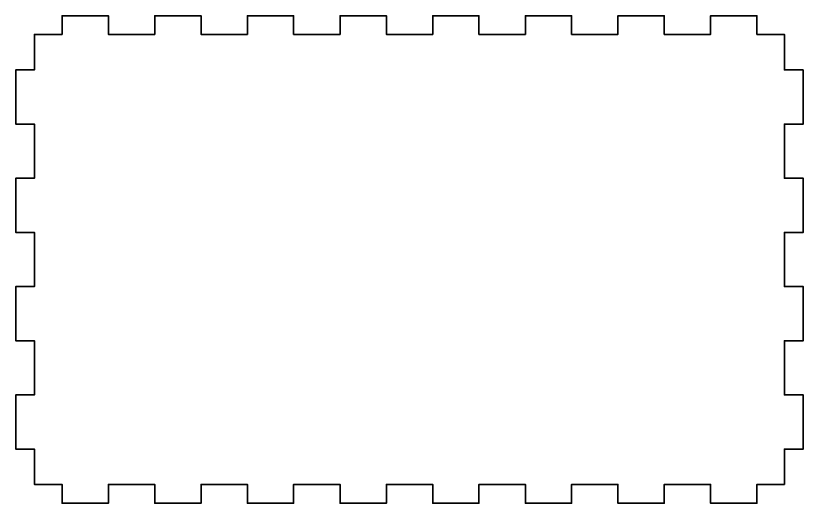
# Model space of a CAD drawing. Header units: inches. Extents: x -69 to 230, y -252 to -34.
# Drawn here: x 67.9 to 201.3, y -251.6 to -169 of the extents above; entities that cross this region are included whole.
import ezdxf

# ---------------------------------------------------------------- set-up
doc = ezdxf.new("R2010")
doc.units = ezdxf.units.IN
doc.header["$MEASUREMENT"] = 0
doc.layers.add('Camada 1', color=7, linetype='Continuous')

msp = doc.modelspace()

# ---------------------------------------------------------------- linework, layer by layer
at = {"layer": 'Camada 1', "color": 7, "lineweight": 35, "true_color": 0xffffff}
msp.add_lwpolyline([(201.3, -178.22), (201.3, -187.39), (198.12, -187.39), (198.12, -196.56), (201.3, -196.56), (201.3, -205.73), (198.12, -205.73), (198.12, -214.91), (201.3, -214.91), (201.3, -224.08), (198.12, -224.08), (198.12, -233.25), (201.3, -233.25), (201.3, -242.42), (198.12, -242.42), (198.12, -248.42), (193.46, -248.42), (193.46, -251.6), (185.61, -251.6), (185.61, -248.42), (177.77, -248.42), (177.77, -251.6), (169.92, -251.6), (169.92, -248.42), (162.08, -248.42), (162.08, -251.6), (154.24, -251.6), (154.24, -248.42), (146.39, -248.42), (146.39, -251.6), (138.55, -251.6), (138.55, -248.42), (130.71, -248.42), (130.71, -251.6), (122.86, -251.6), (122.86, -248.42), (115.01, -248.42), (115.01, -251.6), (107.17, -251.6), (107.17, -248.42), (99.33, -248.42), (99.33, -251.6), (91.48, -251.6), (91.48, -248.42), (83.64, -248.42), (83.64, -251.6), (75.8, -251.6), (75.8, -248.42), (71.12, -248.42), (71.12, -242.42), (67.95, -242.42), (67.95, -233.25), (71.12, -233.25), (71.12, -224.08), (67.95, -224.08), (67.95, -214.91), (71.12, -214.91), (71.12, -205.73), (67.95, -205.73), (67.95, -196.56), (71.12, -196.56), (71.12, -187.39), (67.95, -187.39), (67.95, -178.22), (71.12, -178.22), (71.12, -172.22), (75.8, -172.22), (75.8, -169.05), (83.64, -169.05), (83.64, -172.22), (91.48, -172.22), (91.48, -169.05), (99.33, -169.05), (99.33, -172.22), (107.17, -172.22), (107.17, -169.05), (115.01, -169.05), (115.01, -172.22), (122.86, -172.22), (122.86, -169.05), (130.71, -169.05), (130.71, -172.22), (138.55, -172.22), (138.55, -169.05), (146.39, -169.05), (146.39, -172.22), (154.24, -172.22), (154.24, -169.05), (162.08, -169.05), (162.08, -172.22), (169.92, -172.22), (169.92, -169.05), (177.77, -169.05), (177.77, -172.22), (185.61, -172.22), (185.61, -169.05), (193.46, -169.05), (193.46, -172.22), (198.12, -172.22), (198.12, -178.22), (201.3, -178.22)], dxfattribs=at)

doc.saveas('drawing.dxf')
